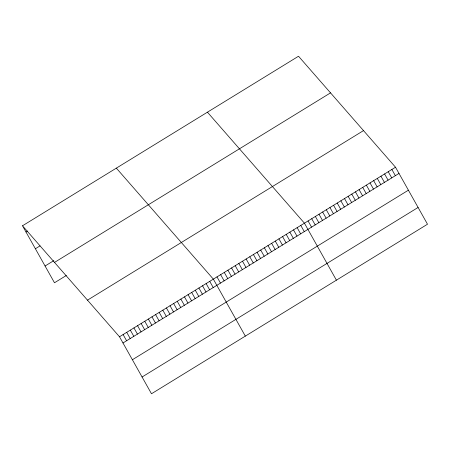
<?xml version="1.0" encoding="UTF-8"?>
<svg xmlns="http://www.w3.org/2000/svg" width="450" height="450" viewBox="0 0 450 450"><rect width="100%" height="100%" fill="white"/><g stroke="black" fill="none" stroke-linecap="round" stroke-linejoin="round"><path stroke-width="0.67" d="M22.5 225.782L298.519 56.239L395.522 167.231L427.5 224.218L151.481 393.761L119.503 336.774L22.5 225.782L54.478 282.769L66.341 275.484M25.982 231.981L27.529 231.03M35.387 248.743L40.027 245.891M45.073 266.006L53.843 260.623M54.512 262.406L330.525 92.869M87.491 300.144L363.51 130.607M119.503 336.774L395.522 167.231M122.985 342.979L399.004 173.436M132.39 359.736L408.403 190.192M142.076 377.004L418.095 207.461M207.433 112.185L304.436 223.183L336.414 280.17M116.347 168.137L213.351 279.129L245.329 336.116M391.877 169.47L395.359 175.674M388.232 171.709L391.714 177.913M384.593 173.947L388.069 180.152M380.947 176.186L384.429 182.385M377.303 178.425L380.784 184.624M373.657 180.658L377.139 186.862M370.018 182.897L373.5 189.101M366.373 185.136L369.855 191.34M362.728 187.374L366.21 193.579M359.089 189.613L362.565 195.817M355.444 191.852L358.926 198.051M351.799 194.091L355.281 200.289M348.154 196.324L351.636 202.528M344.514 198.562L347.991 204.767M340.869 200.801L344.351 207.006M337.224 203.04L340.706 209.244M333.585 205.279L337.061 211.483M329.94 207.518L333.422 213.716M326.295 209.756L329.777 215.955M322.65 211.989L326.132 218.194M319.011 214.228L322.487 220.433M315.366 216.467L318.848 222.671M311.721 218.706L315.202 224.91M308.076 220.944L311.558 227.149M300.791 225.422L304.273 231.621M297.146 227.655L300.628 233.859M293.507 229.894L296.983 236.098M289.862 232.132L293.344 238.337M286.217 234.371L289.699 240.576M282.572 236.61L286.054 242.814M278.933 238.849L282.414 245.047M275.287 241.088L278.769 247.286M271.642 243.321L275.124 249.525M268.003 245.559L271.479 251.764M264.358 247.798L267.84 254.002M260.713 250.037L264.195 256.241M257.068 252.276L260.55 258.48M253.429 254.514L256.911 260.713M249.784 256.753L253.266 262.952M246.139 258.986L249.621 265.191M242.499 261.225L245.976 267.429M238.854 263.464L242.336 269.668M235.209 265.702L238.691 271.907M231.564 267.941L235.046 274.146M227.925 270.18L231.401 276.379M224.28 272.419L227.762 278.618M220.635 274.652L224.117 280.856M216.996 276.891L220.472 283.095M209.739 281.346L213.221 287.55M206.128 283.562L209.61 289.766M202.523 285.784L206.004 291.983M198.911 288L202.393 294.199M195.3 290.216L198.782 296.421M191.694 292.433L195.176 298.637M188.083 294.649L191.565 300.853M184.472 296.865L187.954 303.069M180.866 299.081L184.343 305.286M177.255 301.303L180.737 307.502M173.644 303.519L177.126 309.718M170.038 305.736L173.514 311.94M166.427 307.952L169.909 314.156M162.816 310.168L166.297 316.373M159.21 312.384L162.686 318.589M155.599 314.601L159.081 320.805M151.987 316.822L155.469 323.021M148.382 319.039L151.858 325.238M144.771 321.255L148.252 327.459M141.159 323.471L144.641 329.676M137.554 325.688L141.03 331.892M133.942 327.904L137.424 334.108M130.331 330.126L133.813 336.324M126.72 332.342L130.202 338.541M123.114 334.558L126.596 340.762"/></g></svg>
